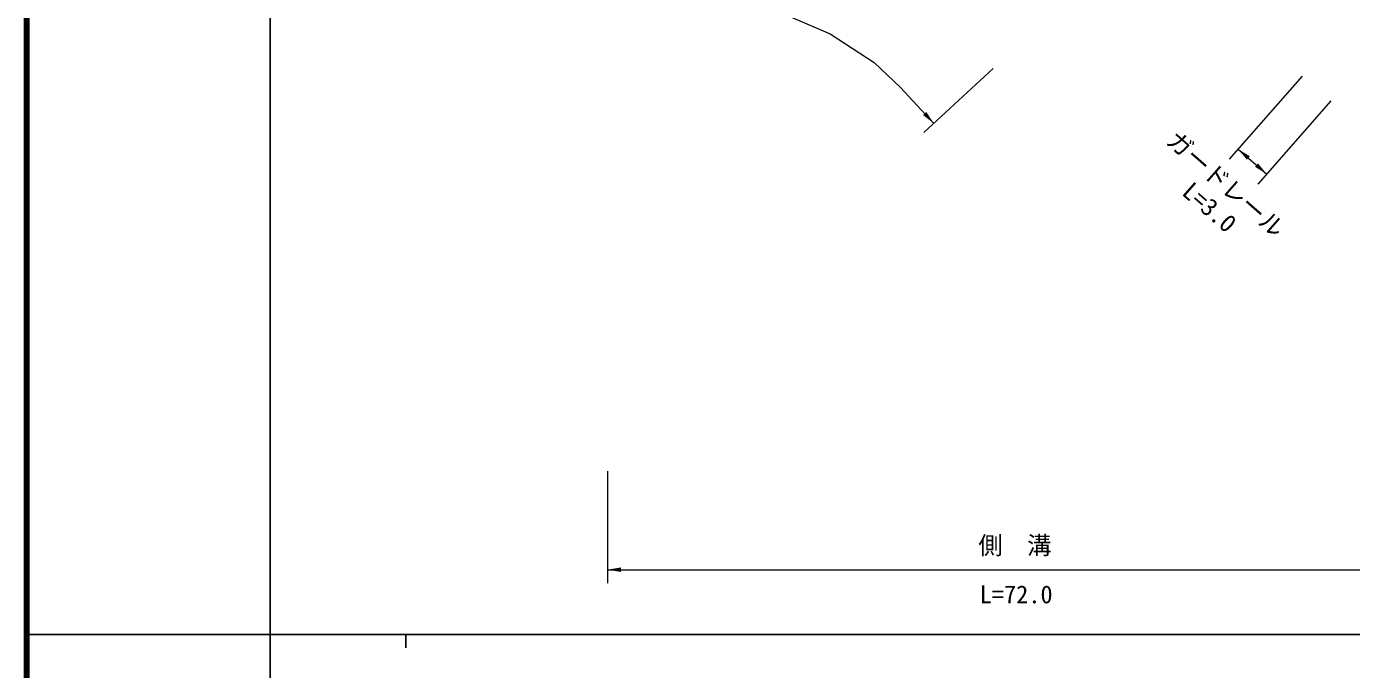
# Model space of a CAD drawing. Units: millimetres, scale not verified. Extents: x 40000 to 680000, y 20000 to 380000.
# Drawn here: x 40000 to 137820, y 202409 to 249893 of the extents above; entities that cross this region are included whole.
import ezdxf
from ezdxf.enums import TextEntityAlignment as Align

# ---------------------------------------------------------------- set-up
doc = ezdxf.new("R2010")
doc.units = ezdxf.units.MM
doc.header["$LTSCALE"] = 1000
for name, color, linetype, lineweight in [('M-STR-HTXT', 7, 'Continuous', 13), ('M-TTL', 2, 'Continuous', 140), ('M-TTL-BAND', 7, 'Continuous', 25)]:
    doc.layers.add(name, color=color, linetype=linetype, lineweight=lineweight)
doc.styles.add('ＭＳ ゴシック', font='')
doc.styles.get('ＭＳ ゴシック').set_extended_font_data('MS Gothic')

# ---------------------------------------------------------------- blocks, each defined once
blk = doc.blocks.new('filled_arrow')
at = {"color": 0, "linetype": 'Continuous', "lineweight": -2}
blk.add_solid([(7.5, 1.25), (0, 0), (7.5, -1.25)], dxfattribs=at)

msp = doc.modelspace()

# ---------------------------------------------------------------- linework, layer by layer
at = {"layer": 'M-STR-HTXT'}
for p, q in [((94328, 251499), (99331, 249340)), ((99331, 249340), (102591, 247239)), ((102591, 247239), (104529, 245385)), ((111372, 246800), (106253, 242054)), ((134178, 246233), (128799, 240084)), ((104529, 245385), (106986, 242734)), ((136283, 244392), (130903, 238243)), ((129458, 240837), (131562, 238996)), ((82884, 217058), (82884, 208780)), ((82884, 209780), (143170, 209780))]:
    msp.add_line(p, q, dxfattribs=at)
at = {"layer": 'M-TTL'}
msp.add_line((40000, 380000), (40000, 20000), dxfattribs=at)
at = {"layer": 'M-TTL-BAND'}
for p, q in [((58000, 370000), (58000, 20000)), ((40000, 205000), (579000, 205000)), ((68000, 205000), (68000, 204000))]:
    msp.add_line(p, q, dxfattribs=at)

# ---------------------------------------------------------------- block references
at = {"layer": 'M-STR-HTXT', "xscale": 133, "yscale": 133}
for p, rotation in [((106986, 242734), 132.8), ((129458, 240837), 318.8), ((131562, 238996), 138.8)]:
    msp.add_blockref('filled_arrow', p, dxfattribs=dict(at, rotation=rotation))
msp.add_blockref('filled_arrow', (82884, 209780), dxfattribs=at)

# ---------------------------------------------------------------- texts
at = {"layer": 'M-STR-HTXT', "style": 'ＭＳ ゴシック'}
msp.add_text('ガードレール', height=1320, rotation=318.82, dxfattribs=at).set_placement((124490, 241811), align=Align.MIDDLE_LEFT)
msp.add_text('L=3.0', height=1320, rotation=318.82, dxfattribs=at).set_placement((126648, 235751), align=Align.BOTTOM_CENTER)
msp.add_text('側\u3000溝', height=1320, dxfattribs=at).set_placement((110264, 211578), align=Align.MIDDLE_LEFT)
msp.add_text('L=72.0', height=1320, dxfattribs=at).set_placement((113062, 206902), align=Align.BOTTOM_CENTER)

doc.saveas('drawing.dxf')
